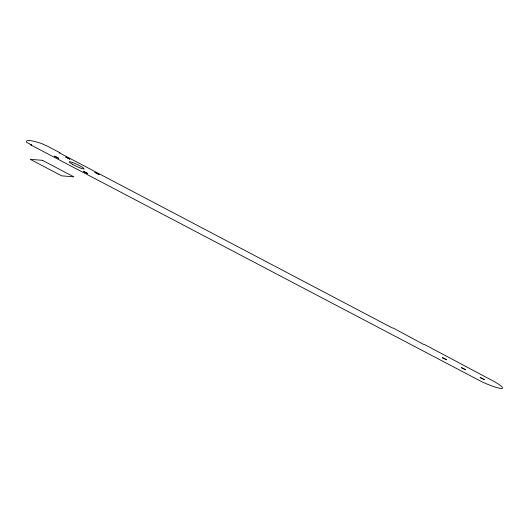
<?xml version="1.0" encoding="UTF-8"?>
<svg xmlns="http://www.w3.org/2000/svg" width="529" height="529" viewBox="0 0 529 529"><rect width="100%" height="100%" fill="white"/><g stroke="black" fill="none" stroke-linecap="round" stroke-linejoin="round"><path stroke-width="0.79" d="M54.527 156.167L58.58 158.211L54.527 156.167M65.794 157.093L69.854 159.143L65.794 157.093M83.694 171.508L87.748 173.552L83.694 171.508M94.962 172.434L99.022 174.484L94.962 172.434M442.475 357.697L446.529 359.746L442.475 357.697M461.334 367.615L465.388 369.665L461.334 367.615M480.187 377.534L484.247 379.584L480.187 377.534M31.403 144.873L30.543 144.801L482.375 382.05A27.257 3.319 25.5 0 0 501.009 388.484A25.379 3.095 25.5 0 0 495.693 382.322L424.615 344.551L423.742 344.478L393.186 328.02L392.313 327.954L59.155 152.736L60.048 152.808L47.478 146.202L41.87 143.643A51.32 6.255 25.5 0 0 26.688 142.394L31.403 144.873M42.399 160.32L30.252 159.315L61.688 175.846L73.829 176.845L42.399 160.32M72.361 164.188A8.153 0.992 25.5 0 0 84.038 168.883A8.153 0.992 25.5 0 0 73.723 162.932A8.153 0.992 25.5 0 0 72.361 164.188"/></g></svg>
